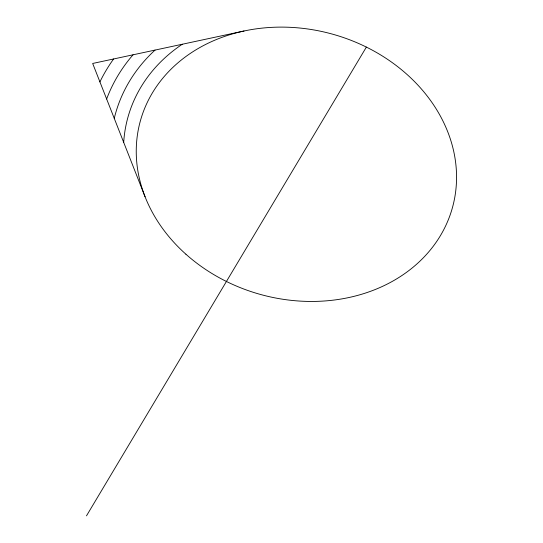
<?xml version="1.0" encoding="UTF-8"?>
<svg xmlns="http://www.w3.org/2000/svg" width="543" height="543" viewBox="0 0 543 543"><rect width="100%" height="100%" fill="white"/><g stroke="black" fill="none" stroke-linecap="round" stroke-linejoin="round"><path stroke-width="0.81" d="M86.486 515.85L366.376 47.085M244.017 31.005L92.67 63.463L145.062 196.736M106.645 99.016A200.815 167.461 15.6 0 1 133.049 54.802M123.689 142.375A174.907 145.85 15.6 0 1 182.278 44.248M99.919 81.905A213.772 178.26 15.6 0 1 113.616 58.97M114.261 118.388A187.858 156.655 15.6 0 1 155.04 50.085M185.889 254.199A161.95 135.044 15.6 0 0 452.047 209.021A161.95 135.044 15.6 0 0 251.273 29.614A161.95 135.044 15.6 0 0 185.889 254.199"/></g></svg>
